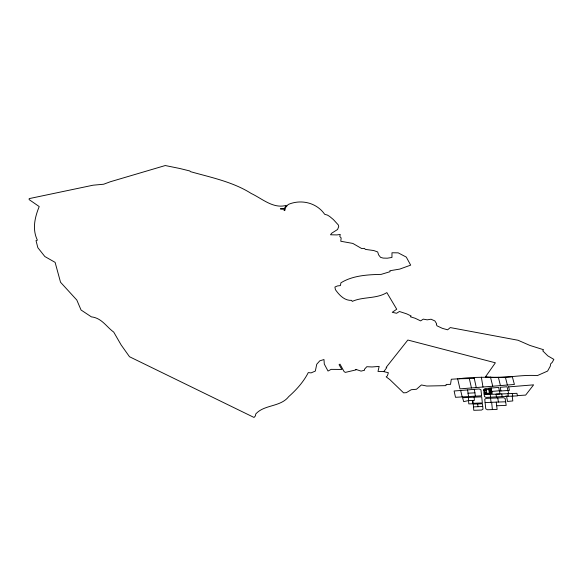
<?xml version="1.0" encoding="UTF-8"?>
<svg xmlns="http://www.w3.org/2000/svg" width="583" height="583" viewBox="0 0 583 583"><rect width="100%" height="100%" fill="white"/><g stroke="black" fill="none" stroke-linecap="round" stroke-linejoin="round"><path stroke-width="0.87" d="M485.428 376.91L495.375 362.801L407.838 340.035L386.128 367.436L386.791 367.552L383.803 371.619L378.003 371.437L379.161 366.401L371.998 366.969L366.802 366.707L364.346 369.411L364.608 370.212L361.081 371.116L355.776 369.367L356.009 369.877L345.34 372.391L344.116 371.611L339.984 364.149L339.066 364.674L341.857 369.44L331.137 369.36L328.032 371.043L324.294 364.069L323.98 359.536L319.79 360.833L316.744 364.258L315.323 371.072L311.096 372.887L308.283 372.588C303.546 381.88 296.463 389.743 288.709 396.622C280.474 407.196 264.252 404.398 255.74 414.01L255.485 415.781L254.042 417.464L129.499 356.73L121.14 344.954L113.729 332.106C106.638 326.976 102.295 318.959 93.047 317.116L91.444 316.897L81.044 309.996L76.81 300.041L60.537 282.252L55.108 262.365L44.84 256.527L37.844 247.695L36.022 240.604L37.378 240.16C31.992 229.068 34.914 217.08 39.214 206.564L29.15 199.612L29.157 198.621L93.098 185.197L103.643 184.228L110.311 181.758L165.273 165.536L179.761 168.487L189.854 170.979L190.328 171.613C210.944 177.429 232.989 181.867 251.222 193.469C262.168 198.628 273.332 209.1 286.326 205.34L284.227 208.619L280.343 208.86L284.402 209.224L284.096 210.601L284.847 210.492L285.546 207.57L288.242 204.473C301.061 198.971 316.62 202.644 324.68 214.296L327.457 215.105L329.686 216.482L333.359 219.543L338.308 224.951L338.716 226.539L337.586 229.491L331.771 233.156L330.503 234.781L336.894 234.92L340.253 234.432L339.794 236.472L341.15 237.922L340.785 241.253L352.824 243.424L361.715 248.555L364.448 248.373L365.359 249.386L373.776 250.544L377.675 251.951L378.615 254.888L380.575 257.365L383.148 258.087L387.309 258.196L391.951 257.446L391.987 252.767L398.189 252.847L406.278 257.088L410.672 265.134L399.785 269.084L389.859 270.745L390.093 271.671L381.144 274.382C367.72 274.673 352.715 275.482 340.909 282.828L340.436 285.568L337.36 285.969L334.912 287.033L335.4 289.642C339.189 295.013 344.436 300.792 351.629 300.362L352.249 301.396C363.107 296.477 376.232 299.108 386.85 292.608L396.731 309.223L392.25 312.32L396.593 313.268L399.435 311.504L406.628 313.836L411.11 315.964L410.359 316.766L415.162 318.267L420.642 320.89L423.28 319.134L427.222 319.841L431.026 319.214L434.867 320.92L436.703 323.893L436.31 324.396L436.995 325.817L442.38 328.353L447.627 329.81L450.28 327.573L518.076 340.261L529.932 345.442L543.545 349.72L542.766 350.886L547.845 355.885L553.85 359.376L552.305 362.283L550.695 363.828L550.257 366.248L547.605 371.058L537.351 375.605C520.036 374.337 502.918 379.22 485.53 376.778M460.657 390.493L479.153 388.948L480.946 389.816L481.587 395.791L455.512 397.307L454.106 390.982L460.657 390.493L462.166 396.783M468.368 397.249L468.79 403.873L472.959 403.793L472.718 400.448L472.93 403.312L482.345 402.94L481.696 396.834L462.581 397.737L463.682 401.643L468.579 400.565L474.373 400.404L474.161 397.067M457.655 378.797L459.98 388.876L514.41 384.467L512.333 376.786C494.675 378.003 476.777 376.203 459.091 378.761L451.3 379.241L450.521 384.379L446.141 384.423L445.951 385.64L426.778 386.033L421.407 384.962L416.481 389.247L411.234 389.728L406.351 392.658L403.582 392.847L389.852 379.606L386.172 376.858L387.404 375.831L388.373 372.741L383.803 371.619M508.689 386.879L533.605 384.853L525.669 395.092L517.42 395.602M491.775 391.412L499.369 390.785M499.442 391.098L509.44 390.362L508.631 386.609M484.225 394.633L484.429 396.593L486.018 397.402L517.478 395.872L516.917 393.321L484.225 394.633L483.708 389.561L485.129 388.526L498.662 387.418L500.039 393.955L496.067 394.123L496.432 396.972M475.334 396.039L474.926 392.833L467.945 393.204L468.601 396.309M496.68 405.761L506.182 405.389L505.148 398.451L503.676 397.723L490.558 398.211L486.098 398.393L484.75 399.275L485.756 408.851L487.461 409.762L497.11 409.404L496.257 402.132M473.549 406.883L473.76 410.308L481.529 410.053L483.008 409.186L482.433 403.786L473.199 404.085L473.549 406.883L482.724 406.504M488.948 389.007L491.265 388.912M489.02 389.677L491.338 389.582M484.502 390.406L485.836 390.355L485.741 389.582M486.324 390.45L484.007 390.544L483.926 389.874L486.244 389.779L486.637 393.124L484.32 393.219L484.24 392.548L486.557 392.461M489.101 390.34L491.418 390.253M489.181 391.011L491.498 390.923M489.261 391.681L491.578 391.587M489.334 392.352L491.651 392.257M484.757 392.548L486.084 392.497L486.178 393.27M484.138 393.802L492.169 393.489L491.148 388.03M485.092 402.561L505.789 401.76M459.091 378.761L474.292 378.491M505.439 377.449L507.378 385.05M498.356 377.259L500.44 385.618M490.463 377.048L492.752 386.252M508.675 393.634L507.064 386.74L500.17 387.301L500.994 390.989M469.33 378.615L471.458 388.008M474.103 377.646L476.289 387.615M512.26 393.496L512.77 396.17M474.285 389.357L474.926 392.833M506.634 396.549L507.516 401.454L512.814 400.936L512.231 396.2M481.347 377.143L482.994 387.061M497.78 397.949L498.385 402.051M467.588 389.918L468.062 393.197M507.975 393.656L508.289 395.864L505.636 396.119L505.665 396.593M501.766 393.889L502.138 396.739M490.558 398.211L491.068 402.328M489.239 389.451L489.669 393.131M484.932 390.508L485.165 392.512M491.651 402.306L492.387 409.579M490.281 394.37L490.573 397.212M477.717 403.939L477.965 406.701M491.185 388.249L488.867 388.336L489.414 393.015L491.731 392.927L491.185 388.249M490.784 389.386L484.415 389.633L484.845 393.321L491.214 393.073L490.784 389.386"/></g></svg>
